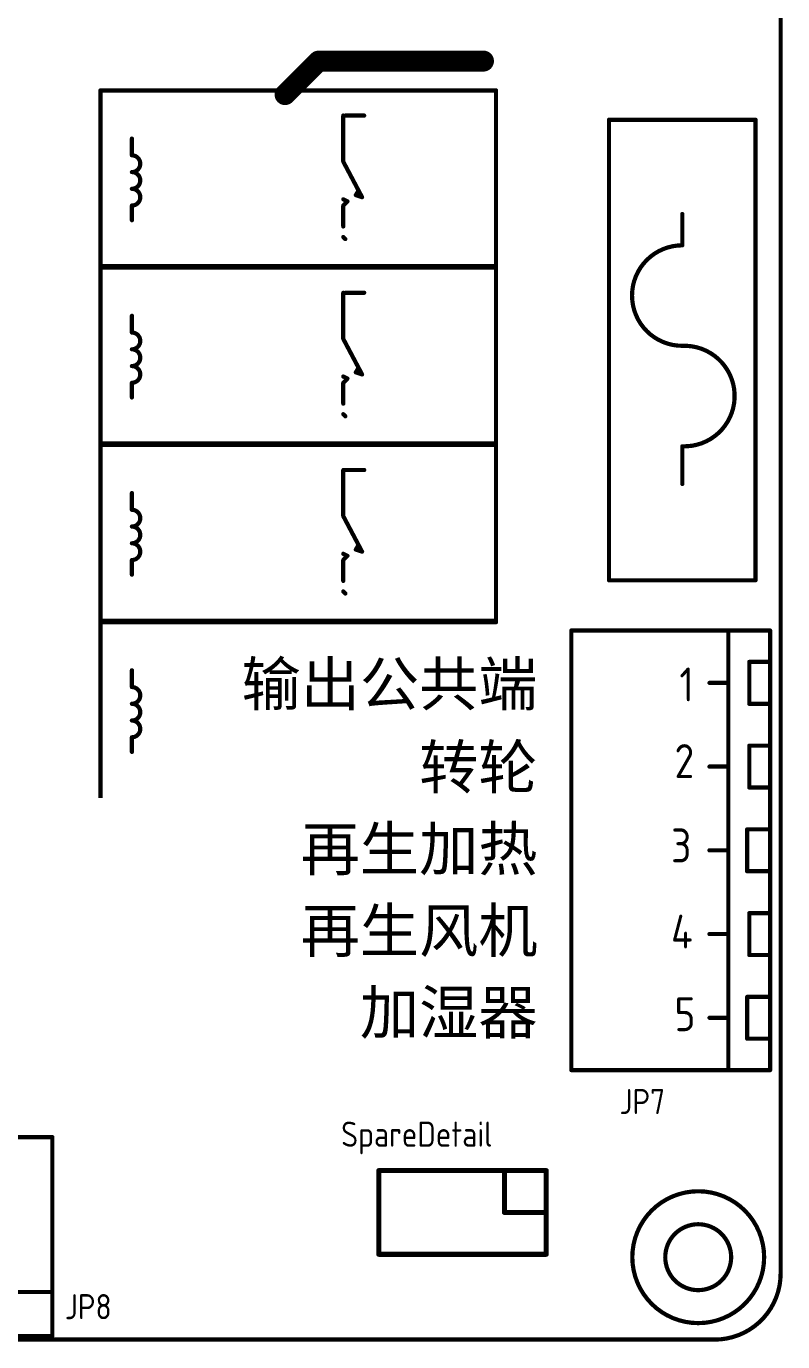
# Model space of a CAD drawing. Extents: x -87154 to -63886, y -546563 to -518689.
# Drawn here: x -66552 to -63886, y -528800 to -524165 of the extents above; entities that cross this region are included whole.
import ezdxf
from ezdxf.enums import TextEntityAlignment as Align

# ---------------------------------------------------------------- set-up
doc = ezdxf.new("R2010")
doc.units = 0
doc.header["$LTSCALE"] = 1000
doc.header["$MEASUREMENT"] = 0
doc.linetypes.add('ACAD_ISO07W100', pattern=[3, 0, -3])
for name, color, linetype in [('KEEPOUTLAYER', 250, 'Continuous'), ('MECHANICAL1', 251, 'Continuous'), ('TOPOVERLAY', 250, 'Continuous')]:
    doc.layers.add(name, color=color, linetype=linetype)
doc.styles.get("Standard").update_dxf_attribs({"font": 'gbenor.shx', "bigfont": 'gbcbig.shx'})
doc.styles.add('宋体', font='', dxfattribs={"width": 0.8})
doc.styles.get('宋体').set_extended_font_data('SimSun')

msp = doc.modelspace()

# ---------------------------------------------------------------- linework, layer by layer
at = {"layer": 'KEEPOUTLAYER', "color": 0, "const_width": 14.8}
for points in [[(-63893.2, -528560), (-63893.2, -521764.9)], [(-81084.5, -528792.3), (-64125.6, -528792.3)]]:
    msp.add_lwpolyline(points, dxfattribs=at)
at = {"layer": 'KEEPOUTLAYER', "color": 0}
for points, const_width in [([(-63951.3, -528502, 1), (-64415.9, -528502, 1)], 14.8), ([(-64419.6, -528502, 1), (-64412.3, -528502, 1)], 7.38), ([(-63955, -528502, 1), (-63947.6, -528502, 1)], 7.38), ([(-63896.9, -528560, 1), (-63889.6, -528560, 1)], 7.38), ([(-63896.9, -528560, 1), (-63889.6, -528560, 1)], 7.38), ([(-64129.2, -528792.3, 1), (-64121.9, -528792.3, 1)], 7.38), ([(-64129.2, -528792.3, 1), (-64121.9, -528792.3, 1)], 7.38)]:
    msp.add_lwpolyline(points, format="xyb", close=True, dxfattribs=dict(at, const_width=const_width))
at = {"layer": 'KEEPOUTLAYER', "color": 0, "const_width": 14.8}
msp.add_lwpolyline([(-63893.2, -528560, -0.414214), (-64125.6, -528792.3)], format="xyb", dxfattribs=at)
at = {"layer": 'MECHANICAL1', "color": 0, "const_width": 73.8}
for points in [[(-65639.7, -524405.7), (-65521.7, -524287.6)], [(-65521.7, -524287.6), (-64940.5, -524287.6)]]:
    msp.add_lwpolyline(points, dxfattribs=at)
at = {"layer": 'MECHANICAL1', "color": 0}
for points, const_width in [([(-65540.1, -524287.6, 1), (-65503.3, -524287.6, 1)], 36.9), ([(-65540.1, -524287.6, 1), (-65503.3, -524287.6, 1)], 36.9), ([(-64958.9, -524287.6, 1), (-64922, -524287.6, 1)], 36.9), ([(-65658.2, -524405.7, 1), (-65621.3, -524405.7, 1)], 36.9), ([(-64067.5, -528502, 1), (-64299.8, -528502, 1)], 14.8), ([(-64303.5, -528502, 1), (-64296.1, -528502, 1)], 7.38), ([(-64071.2, -528502, 1), (-64063.8, -528502, 1)], 7.38)]:
    msp.add_lwpolyline(points, format="xyb", close=True, dxfattribs=dict(at, const_width=const_width))
at = {"layer": 'TOPOVERLAY', "color": 0}
for points, const_width in [([(-66294, -524390.9, 1), (-66286.6, -524390.9, 1)], 7.38), ([(-66294, -524390.9, 1), (-66286.6, -524390.9, 1)], 7.38), ([(-64899.9, -524390.9, 1), (-64892.5, -524390.9, 1)], 7.38), ([(-64899.9, -524390.9, 1), (-64892.5, -524390.9, 1)], 7.38), ([(-65438.3, -524479.4, 1), (-65431, -524479.4, 1)], 7.38), ([(-65431, -524479.4, 1), (-65423.6, -524479.4, 1)], 7.38), ([(-65364.6, -524479.4, 1), (-65357.2, -524479.4, 1)], 7.38), ([(-64501.6, -524494.2, 1), (-64494.2, -524494.2, 1)], 7.38), ([(-64501.6, -524494.2, 1), (-64494.2, -524494.2, 1)], 7.38), ([(-63985.3, -524494.2, 1), (-63977.9, -524494.2, 1)], 7.38), ([(-63985.3, -524494.2, 1), (-63977.9, -524494.2, 1)], 7.38), ([(-66183.3, -524560.6, 1), (-66175.9, -524560.6, 1)], 7.38), ([(-66183.3, -524619.6, 1), (-66175.9, -524619.6, 1)], 7.38), ([(-66183.3, -524619.6, 1), (-66175.9, -524619.6, 1)], 7.38), ([(-65438.3, -524641.7, 1), (-65431, -524641.7, 1)], 7.38), ([(-65438.3, -524641.7, 1), (-65431, -524641.7, 1)], 7.38), ([(-66183.3, -524678.6, 1), (-66175.9, -524678.6, 1)], 7.38), ([(-66183.3, -524678.6, 1), (-66175.9, -524678.6, 1)], 7.38), ([(-66183.3, -524737.6, 1), (-66175.9, -524737.6, 1)], 7.38), ([(-66183.3, -524737.6, 1), (-66175.9, -524737.6, 1)], 7.38), ([(-65384.4, -524743.7, 1), (-65377, -524743.7, 1)], 7.38), ([(-65438.3, -524774.5, 1), (-65431, -524774.5, 1)], 7.38), ([(-65423.6, -524781.8, 1), (-65416.2, -524781.8, 1)], 7.38), ([(-65423.6, -524781.8, 1), (-65416.2, -524781.8, 1)], 7.38), ([(-65394.1, -524759.7, 1), (-65386.7, -524759.7, 1)], 7.38), ([(-65394.1, -524759.7, 1), (-65386.7, -524759.7, 1)], 7.38), ([(-65372, -524767.1, 1), (-65364.6, -524767.1, 1)], 7.38), ([(-65372, -524767.1, 1), (-65364.6, -524767.1, 1)], 7.38), ([(-66183.3, -524796.6, 1), (-66175.9, -524796.6, 1)], 7.38), ([(-66183.3, -524796.6, 1), (-66175.9, -524796.6, 1)], 7.38), ([(-65438.3, -524796.6, 1), (-65431, -524796.6, 1)], 7.38), ([(-65438.3, -524796.6, 1), (-65431, -524796.6, 1)], 7.38), ([(-64243.4, -524826.1, 1), (-64236.1, -524826.1, 1)], 7.38), ([(-66183.3, -524848.2, 1), (-66175.9, -524848.2, 1)], 7.38), ([(-65438.3, -524870.3, 1), (-65431, -524870.3, 1)], 7.38), ([(-65438.3, -524907.2, 1), (-65431, -524907.2, 1)], 7.38), ([(-65431, -524914.6, 1), (-65423.6, -524914.6, 1)], 7.38), ([(-64243.4, -524936.7, 1), (-64236.1, -524936.7, 1)], 7.38), ([(-64243.4, -524936.7, 1), (-64236.1, -524936.7, 1)], 7.38), ([(-66294, -525010.5, 1), (-66286.6, -525010.5, 1)], 7.38), ([(-66294, -525010.5, 1), (-66286.6, -525010.5, 1)], 7.38), ([(-66294, -525015.4, 1), (-66286.6, -525015.4, 1)], 7.38), ([(-66294, -525015.4, 1), (-66286.6, -525015.4, 1)], 7.38), ([(-64899.9, -525010.5, 1), (-64892.5, -525010.5, 1)], 7.38), ([(-64899.9, -525010.5, 1), (-64892.5, -525010.5, 1)], 7.38), ([(-64899.9, -525015.4, 1), (-64892.5, -525015.4, 1)], 7.38), ([(-64899.9, -525015.4, 1), (-64892.5, -525015.4, 1)], 7.38), ([(-65438.3, -525103.9, 1), (-65431, -525103.9, 1)], 7.38), ([(-65431, -525103.9, 1), (-65423.6, -525103.9, 1)], 7.38), ([(-65364.6, -525103.9, 1), (-65357.2, -525103.9, 1)], 7.38), ([(-66183.3, -525185.1, 1), (-66175.9, -525185.1, 1)], 7.38), ([(-66183.3, -525244.1, 1), (-66175.9, -525244.1, 1)], 7.38), ([(-66183.3, -525244.1, 1), (-66175.9, -525244.1, 1)], 7.38), ([(-66183.3, -525303.1, 1), (-66175.9, -525303.1, 1)], 7.38), ([(-66183.3, -525303.1, 1), (-66175.9, -525303.1, 1)], 7.38), ([(-65438.3, -525266.2, 1), (-65431, -525266.2, 1)], 7.38), ([(-65438.3, -525266.2, 1), (-65431, -525266.2, 1)], 7.38), ([(-64243.4, -525290.8, 1), (-64236.1, -525290.8, 1)], 7.38), ([(-64243.4, -525290.8, 1), (-64236.1, -525290.8, 1)], 7.38), ([(-66183.3, -525362.1, 1), (-66175.9, -525362.1, 1)], 7.38), ([(-66183.3, -525362.1, 1), (-66175.9, -525362.1, 1)], 7.38), ([(-65394.1, -525384.2, 1), (-65386.7, -525384.2, 1)], 7.38), ([(-65394.1, -525384.2, 1), (-65386.7, -525384.2, 1)], 7.38), ([(-65384.4, -525368.2, 1), (-65377, -525368.2, 1)], 7.38), ([(-65372, -525391.6, 1), (-65364.6, -525391.6, 1)], 7.38), ([(-65372, -525391.6, 1), (-65364.6, -525391.6, 1)], 7.38), ([(-66183.3, -525421.1, 1), (-66175.9, -525421.1, 1)], 7.38), ([(-66183.3, -525421.1, 1), (-66175.9, -525421.1, 1)], 7.38), ([(-65438.3, -525399, 1), (-65431, -525399, 1)], 7.38), ([(-65438.3, -525421.1, 1), (-65431, -525421.1, 1)], 7.38), ([(-65438.3, -525421.1, 1), (-65431, -525421.1, 1)], 7.38), ([(-65423.6, -525406.3, 1), (-65416.2, -525406.3, 1)], 7.38), ([(-65423.6, -525406.3, 1), (-65416.2, -525406.3, 1)], 7.38), ([(-66183.3, -525472.7, 1), (-66175.9, -525472.7, 1)], 7.38), ([(-65438.3, -525494.8, 1), (-65431, -525494.8, 1)], 7.38), ([(-65438.3, -525531.7, 1), (-65431, -525531.7, 1)], 7.38), ([(-65431, -525539.1, 1), (-65423.6, -525539.1, 1)], 7.38), ([(-66294, -525635, 1), (-66286.6, -525635, 1)], 7.38), ([(-66294, -525635, 1), (-66286.6, -525635, 1)], 7.38), ([(-66294, -525639.9, 1), (-66286.6, -525639.9, 1)], 7.38), ([(-66294, -525639.9, 1), (-66286.6, -525639.9, 1)], 7.38), ([(-64899.9, -525635, 1), (-64892.5, -525635, 1)], 7.38), ([(-64899.9, -525635, 1), (-64892.5, -525635, 1)], 7.38), ([(-64899.9, -525639.9, 1), (-64892.5, -525639.9, 1)], 7.38), ([(-64899.9, -525639.9, 1), (-64892.5, -525639.9, 1)], 7.38), ([(-64243.4, -525644.8, 1), (-64236.1, -525644.8, 1)], 7.38), ([(-64243.4, -525644.8, 1), (-64236.1, -525644.8, 1)], 7.38), ([(-65438.3, -525728.4, 1), (-65431, -525728.4, 1)], 7.38), ([(-65431, -525728.4, 1), (-65423.6, -525728.4, 1)], 7.38), ([(-65364.6, -525728.4, 1), (-65357.2, -525728.4, 1)], 7.38), ([(-66183.3, -525809.6, 1), (-66175.9, -525809.6, 1)], 7.38), ([(-64243.4, -525777.6, 1), (-64236.1, -525777.6, 1)], 7.38), ([(-66183.3, -525868.6, 1), (-66175.9, -525868.6, 1)], 7.38), ([(-66183.3, -525868.6, 1), (-66175.9, -525868.6, 1)], 7.38), ([(-65438.3, -525890.7, 1), (-65431, -525890.7, 1)], 7.38), ([(-65438.3, -525890.7, 1), (-65431, -525890.7, 1)], 7.38), ([(-66183.3, -525927.6, 1), (-66175.9, -525927.6, 1)], 7.38), ([(-66183.3, -525927.6, 1), (-66175.9, -525927.6, 1)], 7.38), ([(-66183.3, -525986.6, 1), (-66175.9, -525986.6, 1)], 7.38), ([(-66183.3, -525986.6, 1), (-66175.9, -525986.6, 1)], 7.38), ([(-65384.4, -525992.7, 1), (-65377, -525992.7, 1)], 7.38), ([(-66183.3, -526045.6, 1), (-66175.9, -526045.6, 1)], 7.38), ([(-66183.3, -526045.6, 1), (-66175.9, -526045.6, 1)], 7.38), ([(-65438.3, -526023.5, 1), (-65431, -526023.5, 1)], 7.38), ([(-65438.3, -526045.6, 1), (-65431, -526045.6, 1)], 7.38), ([(-65438.3, -526045.6, 1), (-65431, -526045.6, 1)], 7.38), ([(-65423.6, -526030.8, 1), (-65416.2, -526030.8, 1)], 7.38), ([(-65423.6, -526030.8, 1), (-65416.2, -526030.8, 1)], 7.38), ([(-65394.1, -526008.7, 1), (-65386.7, -526008.7, 1)], 7.38), ([(-65394.1, -526008.7, 1), (-65386.7, -526008.7, 1)], 7.38), ([(-65372, -526016.1, 1), (-65364.6, -526016.1, 1)], 7.38), ([(-65372, -526016.1, 1), (-65364.6, -526016.1, 1)], 7.38), ([(-66183.3, -526097.2, 1), (-66175.9, -526097.2, 1)], 7.38), ([(-65438.3, -526119.3, 1), (-65431, -526119.3, 1)], 7.38), ([(-64501.6, -526116.9, 1), (-64494.2, -526116.9, 1)], 7.38), ([(-64501.6, -526116.9, 1), (-64494.2, -526116.9, 1)], 7.38), ([(-63985.3, -526116.9, 1), (-63977.9, -526116.9, 1)], 7.38), ([(-63985.3, -526116.9, 1), (-63977.9, -526116.9, 1)], 7.38), ([(-65438.3, -526156.2, 1), (-65431, -526156.2, 1)], 7.38), ([(-65431, -526163.6, 1), (-65423.6, -526163.6, 1)], 7.38), ([(-66294, -526259.5, 1), (-66286.6, -526259.5, 1)], 7.38), ([(-66294, -526259.5, 1), (-66286.6, -526259.5, 1)], 7.38), ([(-66294, -526264.4, 1), (-66286.6, -526264.4, 1)], 7.38), ([(-66294, -526264.4, 1), (-66286.6, -526264.4, 1)], 7.38), ([(-64899.9, -526259.5, 1), (-64892.5, -526259.5, 1)], 7.38), ([(-64899.9, -526259.5, 1), (-64892.5, -526259.5, 1)], 7.38), ([(-64899.9, -526264.4, 1), (-64892.5, -526264.4, 1)], 7.38), ([(-64899.9, -526264.4, 1), (-64892.5, -526264.4, 1)], 7.38), ([(-64634.4, -526293.9, 1), (-64627, -526293.9, 1)], 7.38), ([(-64634.4, -526293.9, 1), (-64627, -526293.9, 1)], 7.38), ([(-64081.2, -526293.9, 1), (-64073.8, -526293.9, 1)], 7.38), ([(-63933.7, -526293.9, 1), (-63926.3, -526293.9, 1)], 7.38), ([(-63933.7, -526293.9, 1), (-63926.3, -526293.9, 1)], 7.38), ([(-64007.4, -526404.5, 1), (-64000, -526404.5, 1)], 7.38), ([(-64007.4, -526404.5, 1), (-64000, -526404.5, 1)], 7.38), ([(-63933.7, -526404.5, 1), (-63926.3, -526404.5, 1)], 7.38), ([(-66183.3, -526434, 1), (-66175.9, -526434, 1)], 7.38), ([(-66183.3, -526493.1, 1), (-66175.9, -526493.1, 1)], 7.38), ([(-66183.3, -526493.1, 1), (-66175.9, -526493.1, 1)], 7.38), ([(-64147.6, -526478.3, 1), (-64140.2, -526478.3, 1)], 7.38), ([(-64081.2, -526478.3, 1), (-64073.8, -526478.3, 1)], 7.38), ([(-66183.3, -526552.1, 1), (-66175.9, -526552.1, 1)], 7.38), ([(-66183.3, -526552.1, 1), (-66175.9, -526552.1, 1)], 7.38), ([(-64007.4, -526552.1, 1), (-64000, -526552.1, 1)], 7.38), ([(-64007.4, -526552.1, 1), (-64000, -526552.1, 1)], 7.38), ([(-63933.7, -526552.1, 1), (-63926.3, -526552.1, 1)], 7.38), ([(-66183.3, -526611.1, 1), (-66175.9, -526611.1, 1)], 7.38), ([(-66183.3, -526611.1, 1), (-66175.9, -526611.1, 1)], 7.38), ([(-66183.3, -526670.1, 1), (-66175.9, -526670.1, 1)], 7.38), ([(-66183.3, -526670.1, 1), (-66175.9, -526670.1, 1)], 7.38), ([(-66183.3, -526721.7, 1), (-66175.9, -526721.7, 1)], 7.38), ([(-64007.4, -526699.6, 1), (-64000, -526699.6, 1)], 7.38), ([(-64007.4, -526699.6, 1), (-64000, -526699.6, 1)], 7.38), ([(-63933.7, -526699.6, 1), (-63926.3, -526699.6, 1)], 7.38), ([(-64147.6, -526773.3, 1), (-64140.2, -526773.3, 1)], 7.38), ([(-64081.2, -526773.3, 1), (-64073.8, -526773.3, 1)], 7.38), ([(-64007.4, -526847.1, 1), (-64000, -526847.1, 1)], 7.38), ([(-64007.4, -526847.1, 1), (-64000, -526847.1, 1)], 7.38), ([(-63933.7, -526847.1, 1), (-63926.3, -526847.1, 1)], 7.38), ([(-64014.8, -526994.6, 1), (-64007.4, -526994.6, 1)], 7.38), ([(-64014.8, -526994.6, 1), (-64007.4, -526994.6, 1)], 7.38), ([(-63941, -526994.6, 1), (-63933.7, -526994.6, 1)], 7.38), ([(-64147.6, -527068.4, 1), (-64140.2, -527068.4, 1)], 7.38), ([(-64081.2, -527068.4, 1), (-64073.8, -527068.4, 1)], 7.38), ([(-64014.8, -527142.1, 1), (-64007.4, -527142.1, 1)], 7.38), ([(-64014.8, -527142.1, 1), (-64007.4, -527142.1, 1)], 7.38), ([(-63941, -527142.1, 1), (-63933.7, -527142.1, 1)], 7.38), ([(-64007.4, -527289.7, 1), (-64000, -527289.7, 1)], 7.38), ([(-64007.4, -527289.7, 1), (-64000, -527289.7, 1)], 7.38), ([(-63933.7, -527289.7, 1), (-63926.3, -527289.7, 1)], 7.38), ([(-64147.6, -527363.4, 1), (-64140.2, -527363.4, 1)], 7.38), ([(-64081.2, -527363.4, 1), (-64073.8, -527363.4, 1)], 7.38), ([(-64007.4, -527437.2, 1), (-64000, -527437.2, 1)], 7.38), ([(-64007.4, -527437.2, 1), (-64000, -527437.2, 1)], 7.38), ([(-63933.7, -527437.2, 1), (-63926.3, -527437.2, 1)], 7.38), ([(-64014.8, -527584.7, 1), (-64007.4, -527584.7, 1)], 7.38), ([(-64014.8, -527584.7, 1), (-64007.4, -527584.7, 1)], 7.38), ([(-63941, -527584.7, 1), (-63933.7, -527584.7, 1)], 7.38), ([(-64147.6, -527658.5, 1), (-64140.2, -527658.5, 1)], 7.38), ([(-64081.2, -527658.5, 1), (-64073.8, -527658.5, 1)], 7.38), ([(-64014.8, -527732.2, 1), (-64007.4, -527732.2, 1)], 7.38), ([(-64014.8, -527732.2, 1), (-64007.4, -527732.2, 1)], 7.38), ([(-63941, -527732.2, 1), (-63933.7, -527732.2, 1)], 7.38), ([(-64634.4, -527842.9, 1), (-64627, -527842.9, 1)], 7.38), ([(-64634.4, -527842.9, 1), (-64627, -527842.9, 1)], 7.38), ([(-64081.2, -527842.9, 1), (-64073.8, -527842.9, 1)], 7.38), ([(-63933.7, -527842.9, 1), (-63926.3, -527842.9, 1)], 7.38), ([(-63933.7, -527842.9, 1), (-63926.3, -527842.9, 1)], 7.38), ([(-66463.6, -528078.9, 1), (-66456.2, -528078.9, 1)], 7.38), ([(-66463.6, -528078.9, 1), (-66456.2, -528078.9, 1)], 7.38), ([(-65313.7, -528196.9, 1), (-65304.8, -528196.9, 1)], 8.85), ([(-65313.7, -528196.9, 1), (-65304.8, -528196.9, 1)], 8.85), ([(-64871.1, -528196.9, 1), (-64862.3, -528196.9, 1)], 8.85), ([(-64723.6, -528196.9, 1), (-64714.8, -528196.9, 1)], 8.85), ([(-64723.6, -528196.9, 1), (-64714.8, -528196.9, 1)], 8.85), ([(-64871.1, -528344.4, 1), (-64862.3, -528344.4, 1)], 8.85), ([(-64871.1, -528344.4, 1), (-64862.3, -528344.4, 1)], 8.85), ([(-64723.6, -528344.4, 1), (-64714.8, -528344.4, 1)], 8.85), ([(-65313.7, -528491.9, 1), (-65304.8, -528491.9, 1)], 8.85), ([(-65313.7, -528491.9, 1), (-65304.8, -528491.9, 1)], 8.85), ([(-64723.6, -528491.9, 1), (-64714.8, -528491.9, 1)], 8.85), ([(-64723.6, -528491.9, 1), (-64714.8, -528491.9, 1)], 8.85), ([(-66463.6, -528624.7, 1), (-66456.2, -528624.7, 1)], 7.38), ([(-66463.6, -528779.6, 1), (-66456.2, -528779.6, 1)], 7.38), ([(-66463.6, -528779.6, 1), (-66456.2, -528779.6, 1)], 7.38)]:
    msp.add_lwpolyline(points, format="xyb", close=True, dxfattribs=dict(at, const_width=const_width))
for points, const_width in [([(-66290.3, -524390.9), (-64896.2, -524390.9)], 14.8), ([(-66290.3, -525010.5), (-66290.3, -524390.9)], 14.8), ([(-64896.2, -525010.5), (-64896.2, -524390.9)], 14.8), ([(-65434.7, -524641.7), (-65434.7, -524479.4)], 14.8), ([(-65427.3, -524479.4), (-65360.9, -524479.4)], 14.8), ([(-64497.9, -526116.9), (-64497.9, -524494.2)], 14.8), ([(-64497.9, -524494.2), (-63981.6, -524494.2)], 14.8), ([(-63981.6, -526116.9), (-63981.6, -524494.2)], 14.8), ([(-66179.6, -524619.6), (-66179.6, -524560.6)], 14.8), ([(-65434.7, -524641.7), (-65368.3, -524767.1)], 14.8), ([(-65390.4, -524759.7), (-65380.7, -524743.7)], 14.8), ([(-65434.7, -524774.5), (-65419.9, -524781.8)], 14.8), ([(-65434.7, -524796.6), (-65419.9, -524781.8)], 14.8), ([(-65390.4, -524759.7), (-65368.3, -524767.1)], 14.8), ([(-66179.6, -524848.2), (-66179.6, -524796.6)], 14.8), ([(-65434.7, -524870.3), (-65434.7, -524796.6)], 14.8), ([(-64239.8, -524936.7), (-64239.8, -524826.1)], 14.8), ([(-65434.7, -524907.2), (-65427.3, -524914.6)], 14.8), ([(-66290.3, -525010.5), (-64896.2, -525010.5)], 14.8), ([(-66290.3, -525635), (-66290.3, -525015.4)], 14.8), ([(-66290.3, -525015.4), (-64896.2, -525015.4)], 14.8), ([(-64896.2, -525635), (-64896.2, -525015.4)], 14.8), ([(-65434.7, -525266.2), (-65434.7, -525103.9)], 14.8), ([(-65427.3, -525103.9), (-65360.9, -525103.9)], 14.8), ([(-66179.6, -525244.1), (-66179.6, -525185.1)], 14.8), ([(-65434.7, -525266.2), (-65368.3, -525391.6)], 14.8), ([(-65390.4, -525384.2), (-65380.7, -525368.2)], 14.8), ([(-65390.4, -525384.2), (-65368.3, -525391.6)], 14.8), ([(-66179.6, -525472.7), (-66179.6, -525421.1)], 14.8), ([(-65434.7, -525399), (-65419.9, -525406.3)], 14.8), ([(-65434.7, -525421.1), (-65419.9, -525406.3)], 14.8), ([(-65434.7, -525494.8), (-65434.7, -525421.1)], 14.8), ([(-65434.7, -525531.7), (-65427.3, -525539.1)], 14.8), ([(-66290.3, -525635), (-64896.2, -525635)], 14.8), ([(-66290.3, -525639.9), (-64896.2, -525639.9)], 14.8), ([(-66290.3, -526259.5), (-66290.3, -525639.9)], 14.8), ([(-64896.2, -526259.5), (-64896.2, -525639.9)], 14.8), ([(-64239.8, -525777.6), (-64239.8, -525644.8)], 14.8), ([(-65434.7, -525890.7), (-65434.7, -525728.4)], 14.8), ([(-65427.3, -525728.4), (-65360.9, -525728.4)], 14.8), ([(-66179.6, -525868.6), (-66179.6, -525809.6)], 14.8), ([(-65434.7, -525890.7), (-65368.3, -526016.1)], 14.8), ([(-65390.4, -526008.7), (-65380.7, -525992.7)], 14.8), ([(-66179.6, -526097.2), (-66179.6, -526045.6)], 14.8), ([(-65434.7, -526023.5), (-65419.9, -526030.8)], 14.8), ([(-65434.7, -526045.6), (-65419.9, -526030.8)], 14.8), ([(-65434.7, -526119.3), (-65434.7, -526045.6)], 14.8), ([(-65390.4, -526008.7), (-65368.3, -526016.1)], 14.8), ([(-64497.9, -526116.9), (-63981.6, -526116.9)], 14.8), ([(-65434.7, -526156.2), (-65427.3, -526163.6)], 14.8), ([(-66290.3, -526259.5), (-64896.2, -526259.5)], 14.8), ([(-66290.3, -526884), (-66290.3, -526264.4)], 14.8), ([(-66290.3, -526264.4), (-64896.2, -526264.4)], 14.8), ([(-64630.7, -526293.9), (-63930, -526293.9)], 14.8), ([(-64630.7, -527842.9), (-64630.7, -526293.9)], 14.8), ([(-64077.5, -527842.9), (-64077.5, -526293.9)], 14.8), ([(-63930, -527842.9), (-63930, -526293.9)], 14.8), ([(-64003.7, -526552.1), (-64003.7, -526404.5)], 14.8), ([(-64003.7, -526404.5), (-63930, -526404.5)], 14.8), ([(-66179.6, -526493.1), (-66179.6, -526434)], 14.8), ([(-64143.9, -526478.3), (-64077.5, -526478.3)], 14.8), ([(-64003.7, -526552.1), (-63930, -526552.1)], 14.8), ([(-66179.6, -526721.7), (-66179.6, -526670.1)], 14.8), ([(-64003.7, -526699.6), (-63930, -526699.6)], 14.8), ([(-64003.7, -526847.1), (-64003.7, -526699.6)], 14.8), ([(-64143.9, -526773.3), (-64077.5, -526773.3)], 14.8), ([(-64003.7, -526847.1), (-63930, -526847.1)], 14.8), ([(-64011.1, -526994.6), (-63937.3, -526994.6)], 14.8), ([(-64011.1, -527142.1), (-64011.1, -526994.6)], 14.8), ([(-64143.9, -527068.4), (-64077.5, -527068.4)], 14.8), ([(-64011.1, -527142.1), (-63937.3, -527142.1)], 14.8), ([(-64003.7, -527437.2), (-64003.7, -527289.7)], 14.8), ([(-64003.7, -527289.7), (-63930, -527289.7)], 14.8), ([(-64143.9, -527363.4), (-64077.5, -527363.4)], 14.8), ([(-64003.7, -527437.2), (-63930, -527437.2)], 14.8), ([(-64011.1, -527732.2), (-64011.1, -527584.7)], 14.8), ([(-64011.1, -527584.7), (-63937.3, -527584.7)], 14.8), ([(-64143.9, -527658.5), (-64077.5, -527658.5)], 14.8), ([(-64011.1, -527732.2), (-63937.3, -527732.2)], 14.8), ([(-64630.7, -527842.9), (-63930, -527842.9)], 14.8), ([(-69484.1, -528078.9), (-66459.9, -528078.9)], 14.8), ([(-66459.9, -528779.6), (-66459.9, -528078.9)], 14.8), ([(-65309.3, -528196.9), (-64719.2, -528196.9)], 17.7), ([(-65309.3, -528491.9), (-65309.3, -528196.9)], 17.7), ([(-64866.7, -528344.4), (-64866.7, -528196.9)], 17.7), ([(-64719.2, -528491.9), (-64719.2, -528196.9)], 17.7), ([(-64866.7, -528344.4), (-64719.2, -528344.4)], 17.7), ([(-65309.3, -528491.9), (-64719.2, -528491.9)], 17.7), ([(-67713.8, -528624.7), (-66459.9, -528624.7)], 14.8), ([(-69484.1, -528779.6), (-66459.9, -528779.6)], 14.8)]:
    msp.add_lwpolyline(points, dxfattribs=dict(at, const_width=const_width))
at = {"layer": 'TOPOVERLAY', "color": 0, "const_width": 14.8}
for points in [[(-66179.6, -524619.6, -1), (-66179.6, -524678.6)], [(-66179.6, -524678.6, -1), (-66179.6, -524737.6)], [(-66179.6, -524737.6, -1), (-66179.6, -524796.6)], [(-64239.8, -525290.8, -1), (-64239.8, -524936.7)], [(-66179.6, -525244.1, -1), (-66179.6, -525303.1)], [(-66179.6, -525303.1, -1), (-66179.6, -525362.1)], [(-64239.8, -525290.8, -1.042534), (-64239.8, -525644.8)], [(-66179.6, -525362.1, -1), (-66179.6, -525421.1)], [(-66179.6, -525868.6, -1), (-66179.6, -525927.6)], [(-66179.6, -525927.6, -1), (-66179.6, -525986.6)], [(-66179.6, -525986.6, -1), (-66179.6, -526045.6)], [(-66179.6, -526493.1, -1), (-66179.6, -526552.1)], [(-66179.6, -526552.1, -1), (-66179.6, -526611.1)], [(-66179.6, -526611.1, -1), (-66179.6, -526670.1)]]:
    msp.add_lwpolyline(points, format="xyb", dxfattribs=at)

# ---------------------------------------------------------------- texts
at = {"linetype": 'ACAD_ISO07W100', "style": '宋体'}
for s, p in [('输出公共端', (-64749.9, -526405.3)), ('转轮', (-64749.9, -526698.5)), ('再生加热', (-64749.9, -526986.5)), ('再生风机', (-64749.9, -527274.5)), ('加湿器', (-64749.9, -527562.5))]:
    msp.add_text(s, height=153, dxfattribs=at).set_placement(p, align=Align.TOP_RIGHT)
at = {"layer": 'TOPOVERLAY', "color": 0}
for s, height, p in [('1 ', 119.49, (-64249.9, -526543.7)), ('2', 119.5, (-64267.3, -526813.8)), ('3', 119.5, (-64279.4, -527111.1)), ('4', 119.5, (-64279.4, -527414.4)), ('5', 119.5, (-64267.3, -527705.6)), ('JP7', 88.51, (-64461, -527997.8)), ('SpareDetail', 88.512, (-65442, -528112.8)), ('JP8', 88.51, (-66415.7, -528720.6))]:
    msp.add_text(s, height=height, dxfattribs=at).set_placement(p)

doc.saveas('drawing.dxf')
